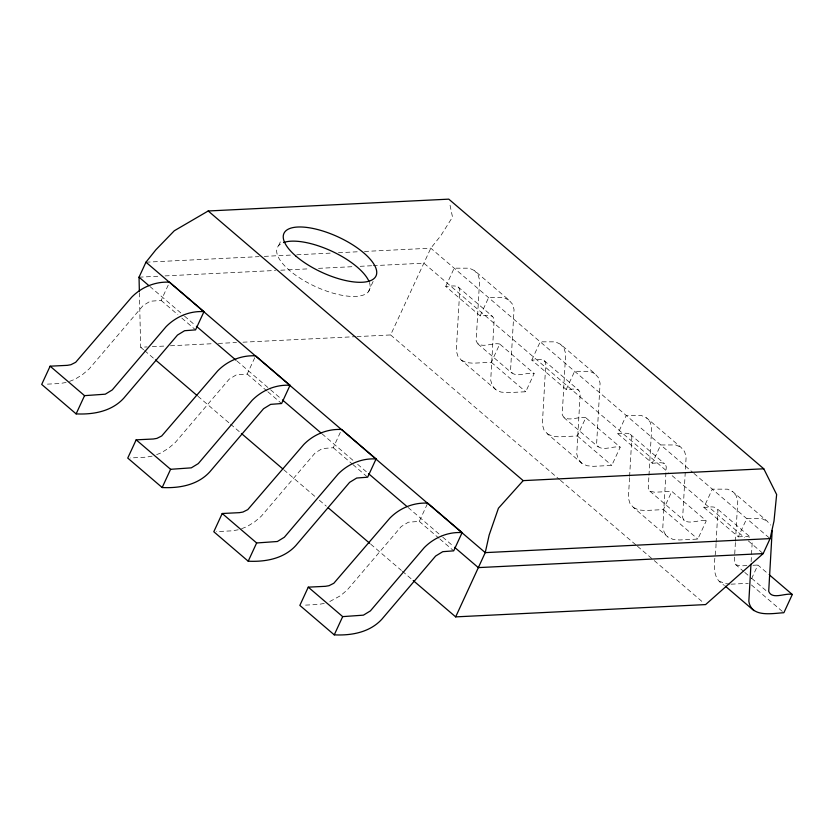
<?xml version="1.0" encoding="UTF-8"?>
<svg xmlns="http://www.w3.org/2000/svg" width="834" height="834" viewBox="0 0 834 834"><rect width="100%" height="100%" fill="white"/><g stroke="black" fill="none" stroke-linecap="round" stroke-linejoin="round"><path stroke-width="0.63" stroke-dasharray="4.17 3.13" d="M629.545 477.705L628.377 498.148L630.004 503.527L633.506 507.552L667.919 537.013L673.059 539.4L679.491 539.973L697.829 539.077L706.252 520.843L671.829 491.382L654.669 492.227L649.874 491.184L648.247 488.182L648.904 476.61M629.618 476.433L631.849 437.318C630.598 430.928 622.133 434.034 617.838 433.732L626.261 415.499L641.398 415.499L646.569 417.897L680.982 447.358L684.505 451.402L686.132 456.823L682.66 517.643C686.007 526.577 699.632 518.852 706.252 520.843M648.977 475.317L651.719 427.362L650.082 421.941L646.569 417.897M716.031 543.705C716.156 557.748 708.723 577.024 724.465 585.416M716.104 542.423L717.897 510.981C716.646 504.58 708.181 507.697 703.886 507.385L712.309 489.151L727.446 489.162L732.606 491.56L767.03 521.021L770.553 525.066M735.39 542.548L734.295 561.835L735.922 564.837L743.792 571.571M735.463 541.266L737.767 501.015L736.13 495.604L732.606 491.56M751.111 561.668L752.32 540.442M69.493 381.399L74.945 379.251L82.41 374.685L89.207 368.889L143.083 305.588L150.193 301.241L161.15 300.417L169.573 282.184M278.566 245.717L281.287 239.817M156.636 454.624L160.993 452.904L168.458 448.348L175.255 442.541L229.131 379.241L236.241 374.904L247.198 374.07L255.621 355.837M368.305 291.89L373.215 281.267M241.589 528.714L247.041 526.567L254.506 522.001L261.303 516.204L315.179 452.904L322.289 448.556L333.246 447.733L341.669 429.5M445.742 286.416L454.176 268.183L469.302 268.183L474.473 270.581L508.886 300.042L512.41 304.087L514.046 309.508L510.564 370.327C513.911 379.262 527.536 371.537 534.156 373.528L525.733 391.761L507.395 392.668L500.963 392.084L495.823 389.697L461.411 360.236L457.908 356.212L456.281 350.833L459.763 290.003C458.502 283.612 450.037 286.719 445.742 286.416L480.165 315.877C484.46 316.19 492.915 313.073 494.176 319.474L490.705 380.294L492.331 385.673L495.823 389.697M480.165 315.877L488.588 297.644L503.726 297.644L508.886 300.042M461.411 360.236L466.55 362.613L472.972 363.197L491.309 362.3L499.743 344.067L534.156 373.528M329.816 601.512L340.553 595.664L347.34 589.857L401.227 526.556L408.337 522.22L419.293 521.386L427.717 503.152M531.79 360.069L540.213 341.836L555.35 341.846L560.521 344.244L594.934 373.705L598.458 377.75L600.084 383.16L596.612 443.99C599.959 452.925 613.584 445.189 620.204 447.191L611.781 465.414L593.443 466.321L587.011 465.737L581.871 463.36L547.458 433.888L543.956 429.875L542.329 424.485L545.801 363.666C544.55 357.265 536.085 360.382 531.79 360.069L566.213 389.53C570.508 389.843 578.963 386.736 580.224 393.127L576.753 453.946L578.379 459.336L581.871 463.36M566.213 389.53L574.636 371.297L589.763 371.307L594.934 373.705M547.458 433.888L552.598 436.276L559.02 436.86L577.357 435.953L585.791 417.719L620.204 447.191M617.838 433.732L652.261 463.193L660.684 444.96L675.811 444.96L680.982 447.358M633.506 507.552L638.646 509.928L645.068 510.512L663.405 509.616L671.829 491.382M703.886 507.385L738.309 536.846L746.732 518.612L761.859 518.623L767.03 521.021M751.559 578.713L757.877 565.035L768.698 574.303M356.942 336.602L390.614 334.945L430.813 248.188L440.738 235.772L452.508 217.08L449.526 202.735M66.105 382.472L60.038 383.515L45.37 384.234M152.153 456.125L146.086 457.178L130.198 457.96M238.201 529.788L232.133 530.831L216.235 531.612M324.249 603.441L318.181 604.483L303.513 605.213M145.96 262.199L259.124 256.632M264.326 256.372L291.639 255.027M296.841 254.777L331.963 253.046M338.458 252.723L359.277 251.701M364.479 251.451L430.813 248.188L692.939 472.565M139.038 277.18L158.543 276.221M165.049 275.908L275.606 270.466M280.808 270.206L309.424 268.798M318.525 268.35L353.647 266.63M360.152 266.307L371.86 265.733M373.163 265.671L423.891 263.169L668.211 472.315M139.393 292.755L140.665 347.236L147.138 346.923M152.32 346.663L165.268 346.027M170.449 345.776L213.191 343.671M218.372 343.42L236.502 342.524M242.975 342.201L355.638 336.665M499.743 344.067C493.113 342.076 479.498 349.8 476.151 340.866L479.623 280.047L477.986 274.626L474.473 270.581M585.791 417.719C579.161 415.728 565.546 423.453 562.199 414.519L565.671 353.699L564.034 348.289L560.521 344.244M652.261 463.193C656.556 463.506 665.011 460.389 666.272 466.79L662.801 527.609L664.427 532.989L667.919 537.013M738.309 536.846L746.899 536.429L750.652 537.388L716.239 507.927M746.847 565.577L740.717 565.879L735.922 564.837M752.977 565.275L757.877 565.035M731.116 584.175L748.234 583.331M729.833 584.061L724.694 583.591L719.554 581.204M693.93 473.41L770.095 538.608M458.095 286.948L492.519 316.42M544.143 360.611L578.556 390.072M630.191 434.264L664.604 463.735M672.162 475.703L744.376 537.513M748.327 540.901L763.162 553.599M477.788 343.869L512.201 373.33M563.836 417.521L598.249 446.982M649.874 491.184L684.297 520.645M744.772 572.416L750.673 577.462M751.663 578.306L767.395 591.775M491.309 362.3L525.733 391.761M577.357 435.953L611.781 465.414M663.405 509.616L697.829 539.077M751.424 584.957L783.877 612.729M390.614 334.945L559.458 479.487M560.448 480.332L636.488 545.415M637.468 546.26L653.272 559.781M654.263 560.625L703.635 602.888M149.912 286.5L183.543 315.283M184.533 316.138L195.417 325.448M236.96 361.007L269.601 388.957M270.591 389.801L281.475 399.111M322.028 433.826L353.679 460.921M357.64 464.309L366.543 471.929M408.087 507.489L441.718 536.283M442.708 537.127L453.581 546.447M161.15 300.417L177.861 314.72M181.802 318.088L195.563 329.878M247.198 374.07L266.859 390.906M267.85 391.751L281.611 403.531M333.246 447.733L351.927 463.725M352.907 464.569L367.658 477.194M419.293 521.386L438.955 538.222M439.945 539.066L453.706 550.847M140.665 347.236L143.625 349.78M144.616 350.624L154.488 359.068M197.939 396.265L229.538 423.318M230.528 424.162L240.4 432.606M283.841 469.803L315.44 496.856M319.391 500.233L326.303 506.155M370.744 544.185L401.352 570.393M402.342 571.238L412.215 579.693M369.389 282.445A50.718 19.495 24.8 0 1 316.222 286.938A50.718 19.495 24.8 0 1 282.288 243.048"/><path stroke-width="1.25" d="M750.965 564.222L748.849 601.262C751.288 617.9 772.347 613.334 783.877 612.729L792.3 594.496L769.678 575.137M772.18 530.476L768.708 591.306C772.055 600.24 785.68 592.505 792.3 594.496M413.205 580.537L455.666 616.879L705.606 604.587L763.162 553.599L770.095 538.608L774.004 521.052L776.642 494.541L763.777 468.791L448.786 199.149L208.198 210.981L174.296 230.768L155.885 249.783L145.96 262.199L139.038 277.18L139.361 291.452M455.666 616.879L485.242 552.629L489.151 535.063L498.43 508.229L523.189 480.624L763.777 468.791M50.123 366.189L41.7 384.422L76.123 413.883C93.241 414.717 111.485 411.496 123.62 398.35L177.506 335.049L184.606 330.712L195.563 329.878L203.986 311.645L169.573 282.184C155.405 281.392 141.624 287.063 131.72 297.154L75.675 362.31L70.859 364.729L67.293 365.344L50.123 366.189L84.547 395.65L105.282 394.19L112.256 389.926L166.133 326.626C176.057 316.597 189.808 310.728 203.986 311.645M76.123 413.883L84.547 395.65M136.171 439.841L127.748 458.074L162.171 487.536C179.289 488.38 197.533 485.148 209.668 472.013L263.554 408.712L270.654 404.365L281.611 403.531L290.034 385.298L255.621 355.837C241.453 355.055 227.661 360.715 217.768 370.817L161.723 435.963L156.907 438.382L153.341 438.997L136.171 439.841L170.595 469.302L191.32 467.843L198.304 463.579L252.181 400.278C262.105 390.26 275.856 384.38 290.034 385.298M162.171 487.536L170.595 469.302M222.219 513.504L213.796 531.738L248.209 561.199C265.337 562.033 283.581 558.811 295.716 545.665L349.602 482.365L356.702 478.028L367.658 477.194L376.082 458.961L341.669 429.5C327.491 428.707 313.709 434.378 303.816 444.47L247.771 509.626L242.955 512.045L239.389 512.66L222.219 513.504L256.643 542.965L277.368 541.506L284.352 537.242L338.229 473.941C348.143 463.912 361.904 458.043 376.082 458.961M248.209 561.199L256.643 542.965M308.267 587.157L299.844 605.39L334.257 634.851C351.385 635.685 369.629 632.464 381.763 619.328L435.65 556.017L442.75 551.681L453.706 550.847L462.13 532.613L427.717 503.152C413.539 502.37 399.757 508.031 389.864 518.133L333.808 583.279L329.003 585.697L325.437 586.312L308.267 587.157L342.691 616.618L363.416 615.158L370.4 610.895L424.277 547.594C434.191 537.576 447.952 531.696 462.13 532.613M334.257 634.851L342.691 616.618M770.095 538.608L485.242 552.629L145.96 262.199M763.162 553.599L478.309 567.61L454.572 547.292M725.455 586.26L753.967 610.665M208.198 210.981L523.189 480.624M139.038 277.18L148.921 285.655M196.407 326.292L235.97 360.163M282.465 399.955L321.038 432.982M368.513 473.629L407.096 506.645M155.478 359.913L196.949 395.42M241.391 433.461L282.862 468.958M328.283 507.843L369.754 543.341M283.497 242.558A50.718 19.495 24.8 0 1 330.639 250.669A50.718 19.495 24.8 0 1 368.878 281.173M296.133 256.299A50.718 19.495 24.8 0 0 374.852 277.722A50.718 19.495 24.8 0 0 318.953 229.882A50.718 19.495 24.8 0 0 296.133 256.299"/></g></svg>
